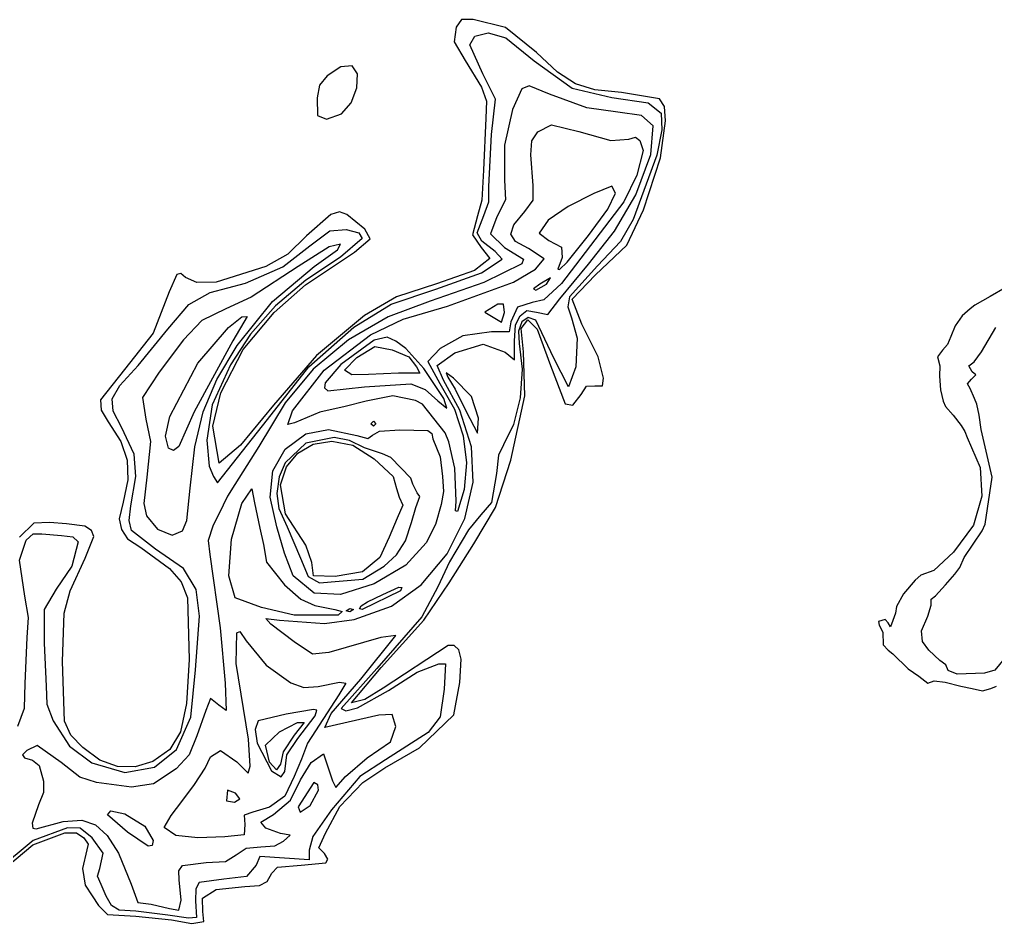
# Model space of a CAD drawing. Extents: x 7 to 148, y 2 to 114.
# Drawn here: x 65.19 to 98.59, y 53.68 to 84.61 of the extents above; entities that cross this region are included whole.
import ezdxf

# ---------------------------------------------------------------- set-up
doc = ezdxf.new("R2010")
doc.units = 0

msp = doc.modelspace()

# ---------------------------------------------------------------- linework, layer by layer
at = {"layer": 'Image'}
for p, q in [((80.31687, 84.612557), (80.136862, 84.358035)), ((80.715738, 84.614842), (80.31687, 84.612557)), ((81.820957, 84.339491), (80.715738, 84.614842)), ((80.136862, 84.358035), (80.059213, 83.856651)), ((82.876249, 83.481694), (81.820957, 84.339491)), ((80.059213, 83.856651), (80.43537, 83.215447)), ((80.602549, 83.751902), (80.772713, 84.04684)), ((80.772713, 84.04684), (81.222428, 84.158095)), ((81.222428, 84.158095), (81.834177, 83.985073)), ((81.834177, 83.985073), (82.80388, 83.19605)), ((81.042768, 82.751873), (80.602549, 83.751902)), ((80.43537, 83.215447), (80.997289, 82.299309)), ((82.80388, 83.19605), (84.099039, 82.261942)), ((83.603843, 82.811729), (82.876249, 83.481694)), ((76.187029, 82.998057), (75.717056, 82.688027)), ((76.578192, 83.028151), (76.187029, 82.998057)), ((76.757784, 82.755542), (76.578192, 83.028151)), ((75.717056, 82.688027), (75.45789, 82.374168)), ((76.730516, 82.278001), (76.757784, 82.755542)), ((81.482986, 81.892259), (81.042768, 82.751873)), ((84.21116, 82.41688), (83.603843, 82.811729)), ((75.45789, 82.374168), (75.372296, 81.931735)), ((76.534674, 81.765444), (76.730516, 82.278001)), ((80.997289, 82.299309), (81.171442, 81.815738)), ((82.385368, 82.248589), (82.064696, 81.539761)), ((82.62593, 82.346175), (82.385368, 82.248589)), ((83.330612, 82.059849), (82.62593, 82.346175)), ((84.099039, 82.261942), (85.456274, 81.946914)), ((84.878996, 82.21213), (84.21116, 82.41688)), ((85.788149, 82.112469), (84.878996, 82.21213)), ((75.372296, 81.931735), (75.382694, 81.32512)), ((81.33818, 80.675839), (81.482986, 81.892259)), ((84.599294, 81.590685), (83.330612, 82.059849)), ((85.456274, 81.946914), (86.705157, 81.763555)), ((87.089114, 81.906147), (85.788149, 82.112469)), ((87.262403, 81.636421), (87.089114, 81.906147)), ((76.208548, 81.387789), (76.534674, 81.765444)), ((81.171442, 81.815738), (81.152808, 81.240977)), ((82.064696, 81.539761), (81.78396, 80.316347)), ((85.660733, 81.449056), (84.599294, 81.590685)), ((86.705157, 81.763555), (87.150381, 81.405892)), ((87.291223, 81.143727), (87.262403, 81.636421)), ((75.382694, 81.32512), (75.698675, 81.201143)), ((75.698675, 81.201143), (76.208559, 81.387789)), ((76.208559, 81.387789), (76.208548, 81.387789)), ((81.152808, 81.240977), (81.062947, 79.459408)), ((86.472183, 81.326171), (85.660733, 81.449056)), ((86.872195, 80.972066), (86.472183, 81.326171)), ((87.150381, 81.405892), (87.17235, 80.840386)), ((82.925569, 80.766289), (83.398015, 81.011073)), ((83.398015, 81.011073), (84.331317, 80.781159)), ((86.798406, 79.99441), (86.872195, 80.972066)), ((87.17235, 80.840386), (87.001284, 79.977811)), ((87.123772, 79.886902), (87.291223, 81.143727)), ((81.247185, 78.905942), (81.33818, 80.675839)), ((82.719243, 80.464557), (82.925569, 80.766289)), ((84.331317, 80.781159), (85.431103, 80.479957)), ((85.431103, 80.479957), (86.037431, 80.524452)), ((86.037431, 80.524452), (86.273575, 80.587621)), ((86.273575, 80.587621), (86.413578, 80.4742)), ((81.78396, 80.316347), (81.782372, 79.116598)), ((82.692863, 79.983123), (82.719243, 80.464557)), ((86.413578, 80.4742), (86.529224, 80.129477)), ((82.763584, 78.936176), (82.692863, 79.983123)), ((87.001284, 79.977811), (86.188936, 77.772913)), ((86.276, 78.615684), (86.798406, 79.99441)), ((86.529224, 80.129477), (86.319222, 79.291387)), ((86.539067, 78.104743), (87.123772, 79.886902)), ((81.062947, 79.459408), (81.008957, 78.42794)), ((86.319222, 79.291387), (85.87449, 78.377583)), ((81.25475, 78.371724), (81.247185, 78.905942)), ((81.782372, 79.116598), (81.826319, 78.440856)), ((82.768989, 78.432944), (82.763584, 78.936176)), ((85.461576, 78.909067), (84.847744, 78.66632)), ((85.588766, 78.671366), (85.461576, 78.909067)), ((84.847744, 78.66632), (83.967508, 78.221821)), ((85.322726, 78.125267), (85.588766, 78.671366)), ((85.554056, 77.367971), (86.276, 78.615684)), ((81.008957, 78.42794), (80.864037, 77.893076)), ((81.078775, 77.913923), (81.25475, 78.371724)), ((81.826319, 78.440856), (81.519446, 77.859678)), ((82.484467, 78.047177), (82.768989, 78.432944)), ((83.967508, 78.221821), (83.275643, 77.748768)), ((85.87449, 78.377583), (83.733024, 75.585913)), ((75.841702, 77.948086), (75.01349, 77.208791)), ((76.139485, 78.033645), (75.841702, 77.948086)), ((76.393621, 77.947967), (76.139485, 78.033645)), ((77.003624, 77.443725), (76.393621, 77.947967)), ((80.864037, 77.893076), (80.696512, 77.248329)), ((80.856549, 77.317992), (81.078775, 77.913923)), ((81.519446, 77.859678), (81.304751, 77.278207)), ((82.109987, 77.587579), (82.484467, 78.047177)), ((84.66656, 77.218816), (85.322726, 78.125267)), ((85.971423, 76.890626), (86.539067, 78.104743)), ((82.000955, 77.269259), (82.109987, 77.587579)), ((83.275643, 77.748768), (82.973229, 77.307983)), ((86.188936, 77.772913), (85.759012, 77.015643)), ((75.01349, 77.208791), (74.373493, 76.584456)), ((75.128697, 76.865441), (75.804976, 77.386598)), ((75.804976, 77.386598), (76.372343, 77.42699)), ((76.372343, 77.42699), (76.806653, 77.310984)), ((76.806653, 77.310984), (76.919704, 77.121177)), ((77.192085, 77.106463), (77.003624, 77.443725)), ((80.696512, 77.248329), (80.983562, 76.817187)), ((81.016201, 77.028163), (80.856549, 77.317992)), ((81.304751, 77.278207), (81.787897, 76.816359)), ((82.163977, 77.023145), (82.000955, 77.269259)), ((82.973229, 77.307983), (83.302031, 77.049059)), ((83.931557, 76.316333), (84.66656, 77.218816)), ((84.661718, 76.242063), (85.554056, 77.367971)), ((84.66656, 77.218816), (84.66656, 77.218816)), ((74.200247, 76.147384), (75.128697, 76.865441)), ((75.783372, 76.833992), (74.725158, 76.163016)), ((76.17243, 76.932767), (75.783372, 76.833992)), ((76.074065, 76.733646), (76.17243, 76.932767)), ((76.919704, 77.121177), (76.175367, 76.488429)), ((76.648415, 76.65627), (77.192085, 77.106463)), ((80.983562, 76.817187), (81.279895, 76.433798)), ((81.470381, 76.679098), (81.016201, 77.028163)), ((82.605662, 76.780161), (82.163977, 77.023145)), ((83.302031, 77.049059), (83.741718, 76.82365)), ((83.741718, 76.82365), (83.761641, 76.468117)), ((84.899597, 75.877425), (85.971423, 76.890626)), ((85.759012, 77.015643), (84.969674, 76.190477)), ((74.373493, 76.584456), (73.624842, 76.15874)), ((74.975055, 75.530908), (76.648415, 76.65627)), ((76.175367, 76.488429), (74.983838, 75.696162)), ((75.276075, 76.166633), (76.074065, 76.733646)), ((81.703215, 76.410533), (81.470381, 76.679098)), ((81.787897, 76.816359), (82.433916, 76.417577)), ((83.142562, 76.425321), (82.605662, 76.780161)), ((73.624842, 76.15874), (71.925234, 75.632113)), ((74.725158, 76.163016), (73.115394, 75.11813)), ((73.84979, 74.969122), (75.276075, 76.166633)), ((81.279895, 76.433798), (80.755313, 76.029928)), ((81.001771, 75.943357), (81.703215, 76.410533)), ((82.378843, 76.251641), (81.084883, 75.621535)), ((82.433916, 76.417577), (82.378843, 76.251641)), ((82.852334, 76.070829), (83.142562, 76.425321)), ((83.761641, 76.468117), (83.610088, 76.072737)), ((83.674119, 76.063345), (83.931557, 76.316333)), ((83.67965, 75.056731), (84.661718, 76.242063)), ((84.969674, 76.190477), (84.01547, 75.127006)), ((70.572471, 75.888654), (70.316848, 75.297927)), ((70.712457, 75.922055), (70.572471, 75.888654)), ((70.871501, 75.790531), (70.712457, 75.922055)), ((72.922368, 75.589432), (74.200247, 76.147384)), ((79.441824, 75.392198), (81.001771, 75.943357)), ((80.755313, 76.029928), (79.459567, 75.570067)), ((82.093002, 75.628735), (82.852334, 76.070829)), ((83.610088, 76.072737), (83.674119, 76.063345)), ((84.106774, 75.049222), (84.899597, 75.877425)), ((71.262624, 75.618335), (70.871501, 75.790531)), ((71.925234, 75.632113), (71.262624, 75.618335)), ((71.715466, 75.268421), (72.922368, 75.589432)), ((73.907557, 74.593917), (74.975055, 75.530908)), ((74.983838, 75.696162), (73.953754, 74.812481)), ((79.459567, 75.570067), (78.089569, 75.129225)), ((81.084883, 75.621535), (79.2479, 74.976253)), ((79.835132, 74.808367), (82.093002, 75.628735)), ((82.991416, 75.564738), (82.777198, 75.395463)), ((82.854148, 75.353072), (83.227228, 75.564738)), ((83.364494, 75.776404), (82.991416, 75.564738)), ((83.733024, 75.585913), (83.13691, 75.027591)), ((83.227228, 75.564738), (83.364494, 75.776404)), ((83.227228, 75.564738), (83.227228, 75.564738)), ((70.316848, 75.297927), (69.766993, 73.878008)), ((70.983085, 74.867034), (71.715466, 75.268421)), ((77.908624, 74.873746), (79.441824, 75.392198)), ((82.777198, 75.395463), (82.854148, 75.353072)), ((98.915834, 75.437738), (98.405932, 75.141405)), ((70.265088, 74.020357), (70.983085, 74.867034)), ((73.115394, 75.11813), (72.255826, 74.720393)), ((72.635447, 73.459261), (73.84979, 74.969122)), ((76.63151, 74.092574), (77.908624, 74.873746)), ((78.089569, 75.129225), (76.992558, 74.489415)), ((79.2479, 74.976253), (77.804447, 74.445549)), ((81.555064, 74.877344), (81.110564, 74.600317)), ((81.755707, 74.878231), (81.555064, 74.877344)), ((81.787897, 74.592687), (81.755707, 74.878231)), ((82.737805, 74.929747), (82.234434, 74.774881)), ((83.13691, 75.027591), (82.737805, 74.929747)), ((83.269805, 74.521696), (83.67965, 75.056731)), ((84.01547, 75.127006), (83.952137, 74.784378)), ((84.429433, 74.186213), (84.106774, 75.049222)), ((97.882102, 74.845072), (97.72375, 74.711852)), ((98.405932, 75.141405), (97.882102, 74.845072)), ((72.255826, 74.720393), (71.433032, 74.318092)), ((72.84236, 73.325685), (73.907557, 74.593917)), ((73.953754, 74.812481), (73.092093, 73.844217)), ((76.992558, 74.489415), (75.352803, 73.122572)), ((78.322574, 74.364028), (79.835132, 74.808367)), ((81.110564, 74.600317), (81.682064, 74.254661)), ((81.682064, 74.254661), (81.787897, 74.592687)), ((81.787897, 74.592687), (81.787897, 74.592687)), ((82.234434, 74.774881), (82.002664, 74.270776)), ((82.327091, 74.476082), (82.549354, 74.662236)), ((82.549354, 74.662236), (82.885665, 74.601936)), ((82.885665, 74.601936), (83.269805, 74.521696)), ((83.952137, 74.784378), (84.0828, 74.40284)), ((97.72375, 74.711852), (97.444376, 74.477059)), ((71.433032, 74.318092), (70.796471, 73.653295)), ((72.346384, 74.074745), (72.796859, 74.443575)), ((72.982575, 74.450635), (72.484288, 73.625136)), ((72.796859, 74.443575), (72.982575, 74.450635)), ((77.804447, 74.445549), (76.442768, 73.652482)), ((77.203258, 73.827677), (78.322574, 74.364028)), ((82.002664, 74.270776), (81.945525, 73.932563)), ((82.126563, 73.606514), (82.162152, 74.171377)), ((82.162152, 74.171377), (82.327091, 74.476082)), ((82.378581, 74.267572), (82.261683, 73.950074)), ((82.359602, 74.047771), (82.585332, 74.337081)), ((82.591594, 74.416498), (82.378581, 74.267572)), ((82.585332, 74.337081), (82.902834, 74.015654)), ((82.853923, 74.330689), (82.591594, 74.416498)), ((83.480419, 73.024757), (82.853923, 74.330689)), ((84.0828, 74.40284), (84.267926, 73.707296)), ((84.992981, 73.071595), (84.429433, 74.186213)), ((97.444376, 74.477059), (97.21152, 74.131693)), ((69.766993, 73.878008), (68.77979, 72.640196)), ((69.253121, 72.770757), (70.265088, 74.020357)), ((71.291175, 72.855408), (72.346384, 74.074745)), ((73.092093, 73.844217), (72.405834, 72.7982)), ((75.085988, 72.732006), (76.63151, 74.092574)), ((75.614011, 72.620829), (77.203258, 73.827677)), ((81.337545, 73.92989), (80.360667, 73.79404)), ((81.945525, 73.932563), (81.337545, 73.92989)), ((82.261683, 73.950074), (82.2877, 73.530169)), ((82.432233, 73.24902), (82.359602, 74.047771)), ((82.902834, 74.015654), (83.362846, 72.77075)), ((97.21152, 74.131693), (97.063353, 73.767775)), ((98.111993, 73.248137), (98.596055, 74.079215)), ((70.796471, 73.653295), (69.966059, 72.546685)), ((72.484288, 73.625136), (71.168181, 71.186382)), ((76.442768, 73.652482), (75.241989, 72.65242)), ((77.329915, 73.642332), (76.183651, 72.808685)), ((77.7703, 73.743889), (77.329915, 73.642332)), ((78.067201, 73.611824), (77.7703, 73.743889)), ((78.407571, 73.360132), (78.067201, 73.611824)), ((80.360667, 73.79404), (79.581905, 73.35541)), ((80.089062, 73.215233), (81.055004, 73.502878)), ((81.055004, 73.502878), (81.810939, 73.230235)), ((82.126563, 72.970073), (82.126563, 73.606514)), ((82.2877, 73.530169), (82.390007, 72.645326)), ((84.267926, 73.707296), (84.222727, 72.728424)), ((96.943224, 73.494236), (96.773891, 73.296542)), ((97.063353, 73.767775), (96.943224, 73.494236)), ((71.946902, 72.298524), (72.635447, 73.459261)), ((72.074857, 71.839417), (72.84236, 73.325685)), ((76.72907, 73.044262), (77.351577, 73.421723)), ((77.351577, 73.421723), (77.944903, 73.317862)), ((77.944903, 73.317862), (78.508425, 73.069896)), ((79.030168, 72.671691), (78.407571, 73.360132)), ((79.581905, 73.35541), (79.163824, 72.911714)), ((79.478457, 72.78176), (80.089062, 73.215233)), ((81.810939, 73.230235), (82.126563, 72.970073)), ((82.478923, 71.742707), (82.432233, 73.24902)), ((96.773891, 73.296542), (96.606533, 73.068301)), ((97.862976, 72.897741), (98.111993, 73.248137)), ((70.339141, 71.035071), (71.291175, 72.855408)), ((75.352803, 73.122572), (73.884102, 71.416085)), ((76.306214, 72.620033), (76.72907, 73.044262)), ((78.508425, 73.069896), (78.77908, 72.734576)), ((79.163824, 72.911714), (79.579103, 72.162198)), ((83.981872, 72.051092), (83.480419, 73.024757)), ((85.174559, 72.34181), (84.992981, 73.071595)), ((96.606533, 73.068301), (96.688524, 72.762973)), ((97.676254, 72.765681), (97.862976, 72.897741)), ((68.77979, 72.640196), (67.964852, 71.602167)), ((68.628362, 72.092569), (69.253121, 72.770757)), ((69.966059, 72.546685), (69.395782, 71.685896)), ((72.405834, 72.7982), (71.781532, 71.426943)), ((73.67688, 70.933477), (75.085988, 72.732006)), ((75.241989, 72.65242), (74.281235, 71.500735)), ((74.53605, 71.222772), (75.614011, 72.620829)), ((76.183651, 72.808685), (75.652103, 72.183003)), ((76.559737, 72.451292), (76.306214, 72.620033)), ((78.159665, 72.516742), (77.131236, 72.467093)), ((78.891764, 72.516742), (78.159665, 72.516742)), ((78.77908, 72.734576), (78.891764, 72.516742)), ((79.705676, 71.643171), (79.030168, 72.671691)), ((79.694231, 72.270804), (79.478457, 72.78176)), ((80.045435, 72.346853), (79.79315, 72.523124)), ((79.79315, 72.523124), (79.843641, 72.379696)), ((82.390007, 72.645326), (82.317796, 71.666564)), ((83.362846, 72.77075), (83.862299, 71.468006)), ((84.222727, 72.728424), (83.981872, 72.051092)), ((96.688524, 72.762973), (96.673178, 72.41592)), ((97.796452, 72.555551), (97.676254, 72.765681)), ((97.918885, 72.456237), (97.796452, 72.555551)), ((71.47889, 71.188822), (71.946902, 72.298524)), ((75.652103, 72.183003), (75.623002, 72.011318)), ((77.131236, 72.467093), (76.559737, 72.451297)), ((76.559737, 72.451297), (76.559737, 72.451292)), ((76.99501, 72.046448), (78.586955, 72.147023)), ((78.586955, 72.147023), (79.06702, 71.954178)), ((79.579103, 72.162198), (80.072613, 71.280964)), ((80.254442, 71.243348), (79.694231, 72.270804)), ((79.843641, 72.379696), (80.096884, 71.966409)), ((80.654433, 71.718574), (80.045435, 72.346853)), ((85.136546, 72.075109), (85.174559, 72.34181)), ((96.673178, 72.41592), (96.7111, 71.943398)), ((97.627949, 72.150978), (97.772877, 72.308335)), ((97.727112, 71.988986), (97.627949, 72.150978)), ((97.772877, 72.308335), (97.918885, 72.456237)), ((68.356228, 71.632391), (68.628362, 72.092569)), ((71.806686, 70.696419), (72.074857, 71.839417)), ((75.623002, 72.011318), (75.74003, 71.910138)), ((75.74003, 71.910138), (76.99501, 72.046448)), ((79.06702, 71.954178), (79.5019, 71.567654)), ((80.096884, 71.966409), (80.474719, 71.20441)), ((84.407816, 71.787787), (84.598534, 72.068367)), ((84.598534, 72.068367), (84.877306, 72.077166)), ((84.877306, 72.077166), (85.136546, 72.075109)), ((96.7111, 71.943398), (96.801231, 71.553853)), ((97.874543, 71.642242), (97.727112, 71.988986)), ((67.964852, 71.602167), (67.979971, 71.248536)), ((68.389284, 71.216386), (68.356228, 71.632391)), ((69.395782, 71.685896), (69.510309, 70.93629)), ((74.281235, 71.500735), (73.374771, 70.007807)), ((77.055785, 71.55779), (76.334376, 71.373743)), ((77.970687, 71.733848), (77.055785, 71.55779)), ((78.741359, 71.584089), (77.970687, 71.733848)), ((78.97743, 71.45841), (78.741359, 71.584089)), ((79.5019, 71.567654), (79.809931, 71.314257)), ((79.809931, 71.314257), (79.705676, 71.643171)), ((79.705676, 71.643171), (79.705676, 71.643171)), ((80.896871, 70.971577), (80.654433, 71.718574)), ((82.004291, 69.53282), (82.478923, 71.742707)), ((82.317796, 71.666564), (82.095588, 70.751631)), ((84.124001, 71.419935), (84.407816, 71.787787)), ((96.801231, 71.553853), (96.875324, 71.373743)), ((97.95612, 71.45841), (97.874543, 71.642242)), ((67.979971, 71.248536), (68.228185, 70.847075)), ((68.680098, 70.670717), (68.389284, 71.216386)), ((71.168181, 71.186382), (70.644317, 70.006662)), ((71.186634, 69.994461), (71.47889, 71.188822)), ((71.781532, 71.426943), (71.597827, 70.223022)), ((73.884102, 71.416085), (72.750171, 70.049484)), ((74.367368, 70.758995), (74.53605, 71.222772)), ((75.47169, 71.182787), (74.605059, 70.810787)), ((76.334376, 71.373743), (75.47169, 71.182787)), ((79.7559, 70.474164), (78.97743, 71.45841)), ((80.072613, 71.280964), (80.377126, 70.370803)), ((80.65913, 69.987776), (80.254442, 71.243348)), ((80.474719, 71.20441), (80.8631, 70.458381)), ((83.862299, 71.468006), (84.124001, 71.419935)), ((96.875324, 71.373743), (97.139071, 71.074802)), ((98.030057, 71.077847), (97.95612, 71.45841)), ((68.228185, 70.847075), (68.655487, 70.177634)), ((69.510309, 70.93629), (69.669426, 70.175441)), ((70.186739, 70.357509), (70.339141, 71.035071)), ((71.963737, 68.764249), (73.67688, 70.933477)), ((74.605059, 70.810787), (74.367368, 70.758995)), ((77.215903, 70.781077), (77.300569, 70.865744)), ((77.300569, 70.865744), (77.385236, 70.781077)), ((80.8631, 70.458381), (80.896871, 70.971577)), ((80.896871, 70.971577), (80.896871, 70.971577)), ((97.139071, 71.074802), (97.408753, 70.727076)), ((98.103828, 70.591014), (98.030057, 71.077847)), ((69.111444, 69.743561), (68.680098, 70.670717)), ((72.021742, 69.433136), (71.806686, 70.696419)), ((74.992334, 70.442967), (75.763231, 70.587765)), ((75.763231, 70.587765), (76.737045, 70.379205)), ((77.300569, 70.696411), (77.215903, 70.781077)), ((77.215903, 70.781077), (77.215903, 70.781077)), ((77.263866, 70.393466), (77.512309, 70.528256)), ((77.385236, 70.781077), (77.300569, 70.696411)), ((77.512309, 70.528256), (78.208391, 70.578862)), ((78.208391, 70.578862), (79.157692, 70.554155)), ((79.157692, 70.554155), (79.302119, 70.453654)), ((79.877131, 70.164266), (79.7559, 70.474164)), ((82.095588, 70.751631), (81.747905, 70.058271)), ((97.408753, 70.727076), (97.53588, 70.523016)), ((97.53588, 70.523016), (97.618279, 70.316811)), ((98.476068, 68.960746), (98.103828, 70.591014)), ((68.655487, 70.177634), (68.874975, 69.538043)), ((69.669426, 70.175441), (69.544372, 68.960746)), ((70.290178, 69.951345), (70.186739, 70.357509)), ((71.597827, 70.223022), (71.679718, 69.334023)), ((74.276085, 69.914739), (74.992334, 70.442967)), ((75.956686, 70.317343), (74.98852, 70.115148)), ((75.235987, 70.081112), (75.874298, 70.188412)), ((75.874298, 70.188412), (76.591246, 70.053558)), ((76.480531, 70.213971), (75.956686, 70.317343)), ((77.000966, 69.958764), (76.480531, 70.213971)), ((76.737045, 70.379205), (77.106398, 70.276267)), ((77.106398, 70.276267), (77.263866, 70.393466)), ((79.302119, 70.453654), (79.332567, 70.26472)), ((79.332567, 70.26472), (79.461556, 69.96427)), ((80.092007, 69.257497), (79.877131, 70.164266)), ((80.377126, 70.370803), (80.488704, 69.449047)), ((97.618279, 70.316811), (98.070266, 69.285231)), ((70.464544, 69.864493), (70.290178, 69.951345)), ((70.290178, 69.951345), (70.290178, 69.951345)), ((70.644317, 70.006662), (70.464544, 69.864493)), ((71.025362, 68.579747), (71.186634, 69.994461)), ((72.750171, 70.049484), (72.021742, 69.433136)), ((73.374771, 70.007807), (72.557858, 68.705)), ((73.861288, 69.173651), (74.276085, 69.914739)), ((74.98852, 70.115148), (74.275979, 69.445318)), ((74.709424, 69.777489), (75.235987, 70.081112)), ((76.591246, 70.053558), (77.330232, 69.582966)), ((77.614799, 69.749455), (77.000966, 69.958764)), ((79.461556, 69.96427), (79.583934, 69.649429)), ((80.718173, 68.78439), (80.65913, 69.987776)), ((81.747905, 70.058271), (81.583962, 69.711731)), ((68.874975, 69.538043), (68.898409, 68.864741)), ((69.170603, 68.972687), (69.111444, 69.743561)), ((74.32672, 69.304952), (74.709424, 69.777489)), ((77.330232, 69.582966), (77.978211, 68.977296)), ((77.893235, 69.624331), (77.614799, 69.749455)), ((78.576595, 68.918413), (77.893235, 69.624331)), ((79.583934, 69.649429), (79.665806, 68.972534)), ((81.48201, 67.919475), (82.004291, 69.53282)), ((81.583962, 69.711731), (81.518038, 69.084606)), ((71.679718, 69.334023), (71.831009, 68.975915)), ((73.763573, 68.269873), (73.861288, 69.173651)), ((74.275979, 69.445318), (74.071665, 68.964145)), ((74.119988, 68.690911), (74.32672, 69.304952)), ((80.129848, 68.139404), (80.092007, 69.257497)), ((80.488704, 69.449047), (80.403411, 68.533024)), ((98.070266, 69.285231), (98.125148, 68.302083)), ((68.898409, 68.864741), (68.73755, 68.094168)), ((69.000968, 67.974156), (69.170603, 68.972687)), ((69.544372, 68.960746), (69.448296, 68.055797)), ((71.831009, 68.975915), (71.963737, 68.764249)), ((74.071665, 68.964145), (73.998573, 68.400989)), ((77.978211, 68.977296), (78.089281, 68.565139)), ((78.655234, 68.710954), (78.576595, 68.918413)), ((79.665806, 68.972534), (79.696366, 68.467257)), ((81.518038, 69.084606), (81.341065, 68.087265)), ((98.237951, 67.352082), (98.476068, 68.960746)), ((70.919353, 67.470374), (71.025362, 68.579747)), ((72.557858, 68.705), (72.305242, 68.306001)), ((72.795792, 68.051002), (73.138325, 68.5518)), ((73.138325, 68.5518), (73.236574, 68.075423)), ((74.288414, 67.697935), (74.119988, 68.690911)), ((78.089281, 68.565139), (78.179244, 68.275659)), ((78.800305, 68.422309), (78.655234, 68.710954)), ((79.696366, 68.467257), (79.617644, 68.020479)), ((80.403411, 68.533024), (80.173299, 67.779448)), ((80.428785, 67.537211), (80.718173, 68.78439)), ((72.305242, 68.306001), (72.153679, 68.000143)), ((73.998573, 67.253572), (73.763573, 68.269873)), ((73.998573, 68.400989), (74.064115, 67.88342)), ((78.179244, 68.275659), (78.309127, 67.991359)), ((78.747587, 67.918824), (78.893175, 68.289184)), ((78.893175, 68.289184), (78.800305, 68.422309)), ((80.113322, 67.798774), (80.129848, 68.13942)), ((80.129848, 68.13942), (80.129848, 68.139404)), ((98.125148, 68.302083), (97.83914, 67.317291)), ((68.73755, 68.094168), (68.604077, 67.528241)), ((68.943292, 67.471243), (69.000968, 67.974156)), ((69.448296, 68.055797), (69.53781, 67.629103)), ((72.153679, 68.000143), (71.802701, 67.278398)), ((72.444508, 66.828314), (72.795792, 68.051002)), ((73.236574, 68.075423), (73.412625, 67.211903)), ((74.064115, 67.88342), (74.350281, 67.253448)), ((78.309127, 67.991359), (78.110029, 67.5544)), ((78.607681, 67.402861), (78.747587, 67.918824)), ((79.617644, 68.020479), (79.425666, 67.340422)), ((80.734052, 66.674757), (81.48201, 67.919475)), ((81.341065, 68.087265), (80.982104, 67.666338)), ((68.604077, 67.528241), (68.677299, 67.162847)), ((69.025178, 67.127298), (68.943292, 67.471243)), ((69.53781, 67.629103), (69.913295, 67.174979)), ((70.762991, 67.119249), (70.919353, 67.470374)), ((74.986669, 66.627825), (74.288414, 67.697935)), ((78.110029, 67.5544), (77.844507, 66.90718)), ((79.823334, 66.334848), (80.428785, 67.537211)), ((80.173299, 67.779448), (80.113322, 67.798774)), ((80.982104, 67.666338), (80.559102, 67.158344)), ((65.679448, 67.380335), (65.186912, 66.897989)), ((66.217267, 67.404313), (65.679448, 67.380335)), ((66.795778, 67.360929), (66.217267, 67.404313)), ((67.420148, 67.279885), (66.795778, 67.360929)), ((67.649955, 67.134381), (67.420148, 67.279885)), ((67.729455, 66.927607), (67.649955, 67.134381)), ((68.677299, 67.162847), (68.882039, 66.848519)), ((69.913295, 67.174979), (70.412045, 66.9714)), ((71.802701, 67.278398), (71.650396, 66.784621)), ((73.412625, 67.211903), (73.535873, 66.656419)), ((74.252573, 66.355808), (73.998573, 67.253572)), ((74.350281, 67.253448), (74.809682, 66.182617)), ((78.400817, 66.780305), (78.607681, 67.402861)), ((79.425666, 67.340422), (79.102308, 66.711288)), ((80.559102, 67.158344), (79.90405, 66.058321)), ((97.83914, 67.317291), (97.149983, 66.392381)), ((98.138256, 67.118354), (98.237951, 67.352082)), ((65.193244, 66.112748), (65.418851, 66.802903)), ((65.418851, 66.802903), (65.657422, 67.016981)), ((65.657422, 67.016981), (65.948017, 67.014011)), ((65.948017, 67.014011), (66.627333, 66.961184)), ((66.627333, 66.961184), (67.019158, 66.915251)), ((67.019158, 66.915251), (67.201441, 66.745732)), ((67.44031, 66.178452), (67.729455, 66.927607)), ((68.882039, 66.848519), (69.343794, 66.547768)), ((69.848811, 66.495767), (69.025178, 67.127298)), ((70.412045, 66.9714), (70.763004, 67.119249)), ((70.763004, 67.119249), (70.762991, 67.119249)), ((72.354505, 65.574084), (72.444508, 66.828314)), ((77.844507, 66.90718), (77.520276, 66.210048)), ((97.51471, 66.203016), (98.138256, 67.118354)), ((67.201441, 66.745732), (66.978652, 65.912766)), ((69.343794, 66.547768), (70.32782, 65.828092)), ((70.799352, 65.834169), (69.848811, 66.495767)), ((71.650396, 66.784621), (71.700601, 66.304733)), ((73.535873, 66.656419), (73.638188, 66.042)), ((75.19579, 66.03516), (74.986669, 66.627825)), ((78.092497, 66.292297), (78.400817, 66.780305)), ((79.102308, 66.711288), (78.408742, 65.946016)), ((79.893176, 65.339981), (80.734052, 66.674757)), ((66.921193, 65.064029), (67.44031, 66.178452)), ((71.700601, 66.304733), (72.051576, 63.796078)), ((74.549595, 65.578023), (74.252573, 66.355808)), ((74.809682, 66.182617), (75.069302, 65.558086)), ((77.520276, 66.210048), (76.923308, 65.717006)), ((77.66716, 65.914094), (78.092497, 66.292297)), ((78.934189, 65.265906), (79.823334, 66.334848)), ((97.149983, 66.392381), (96.479752, 65.765759)), ((97.366544, 65.867689), (97.51471, 66.203016)), ((65.369228, 64.888774), (65.193244, 66.112748)), ((66.978652, 65.912766), (66.438953, 65.128042)), ((70.32782, 65.828092), (70.724405, 65.369434)), ((71.239685, 65.105787), (70.799352, 65.834169)), ((73.638188, 66.042), (74.263746, 65.266768)), ((75.250398, 65.58354), (75.19579, 66.03516)), ((76.936035, 65.466515), (77.66716, 65.914094)), ((78.408742, 65.946016), (77.327338, 65.309527)), ((79.90405, 66.058321), (79.501884, 65.198411)), ((97.195727, 65.632438), (97.366544, 65.867689)), ((72.568002, 64.826589), (72.354505, 65.574084)), ((75.268572, 64.991507), (74.549595, 65.578023)), ((75.069302, 65.558086), (75.457429, 65.334284)), ((75.991892, 65.560301), (75.250398, 65.58354)), ((75.250398, 65.58354), (75.250398, 65.58354)), ((75.457429, 65.334284), (76.936035, 65.466515)), ((76.923308, 65.717006), (75.991892, 65.560301)), ((76.936035, 65.466515), (76.936035, 65.466515)), ((96.03747, 65.605535), (95.83481, 65.432627)), ((96.479752, 65.765759), (96.03747, 65.605535)), ((96.878227, 65.275333), (97.195727, 65.632438)), ((66.438953, 65.128042), (66.02857, 64.429269)), ((70.724405, 65.369434), (70.939528, 64.829097)), ((74.263746, 65.266768), (74.818844, 64.785083)), ((77.327338, 65.309527), (76.174985, 64.943975)), ((77.62616, 64.939085), (78.168884, 65.190999)), ((77.921806, 64.54065), (78.934189, 65.265906)), ((78.168884, 65.190999), (78.278895, 65.179186)), ((78.278895, 65.179186), (78.231044, 65.065053)), ((79.501884, 65.198411), (78.958655, 64.173781)), ((79.024292, 64.056999), (79.893176, 65.339981)), ((95.83481, 65.432627), (95.442269, 64.968721)), ((96.53523, 64.896752), (96.878227, 65.275333)), ((65.499776, 64.157489), (65.369228, 64.888774)), ((66.722764, 64.29593), (66.921193, 65.064029)), ((70.939528, 64.829097), (70.994575, 62.712897)), ((71.34357, 64.199866), (71.239685, 65.105787)), ((73.471281, 64.496255), (72.568002, 64.826589)), ((76.174985, 64.943975), (75.268572, 64.991512)), ((75.268572, 64.991512), (75.268572, 64.991507)), ((78.231044, 65.065053), (76.918265, 64.431085)), ((77.097997, 64.685085), (77.62616, 64.939085)), ((95.442269, 64.968721), (95.203874, 64.527333)), ((96.38738, 64.78265), (96.53523, 64.896752)), ((74.591239, 64.233513), (73.471281, 64.496255)), ((74.818844, 64.785083), (75.301666, 64.564406)), ((75.301666, 64.564406), (75.975104, 64.431078)), ((76.369237, 64.379695), (76.496237, 64.461703)), ((76.496237, 64.461703), (76.623237, 64.428429)), ((76.646076, 64.084675), (77.921806, 64.54065)), ((76.819998, 64.455374), (76.877236, 64.558085)), ((76.877236, 64.558085), (77.097997, 64.685085)), ((76.877236, 64.558085), (76.877236, 64.558085)), ((95.203874, 64.527333), (95.168658, 64.306215)), ((96.273176, 64.199372), (96.384721, 64.580371)), ((96.384721, 64.580371), (96.38738, 64.78265)), ((65.454437, 63.463923), (65.499776, 64.157489)), ((66.02857, 64.429269), (66.03259, 63.270611)), ((66.661099, 62.653096), (66.722764, 64.29593)), ((71.214586, 62.356771), (71.34357, 64.199866)), ((74.591239, 64.2335), (74.591239, 64.233513)), ((76.093118, 64.230193), (74.591239, 64.2335)), ((75.975104, 64.431078), (76.230432, 64.355024)), ((76.230432, 64.355024), (76.093118, 64.230193)), ((76.496237, 64.346419), (76.369237, 64.379695)), ((76.369237, 64.379695), (76.369237, 64.379695)), ((76.623237, 64.428429), (76.496237, 64.346419)), ((76.918265, 64.431085), (76.819998, 64.455374)), ((78.958655, 64.173781), (77.42006, 62.402813)), ((95.168658, 64.306215), (95.08055, 64.045091)), ((96.058795, 63.700632), (96.273176, 64.199372)), ((72.051576, 63.796078), (72.229307, 61.903572)), ((73.786907, 63.925483), (73.617574, 64.117414)), ((73.617574, 64.117414), (74.08324, 64.065334)), ((74.588956, 63.315604), (73.786907, 63.925483)), ((74.08324, 64.065334), (75.624224, 63.948037)), ((75.624224, 63.948037), (76.646076, 64.084675)), ((77.561908, 62.443334), (79.024292, 64.056999)), ((94.814725, 64.085968), (94.586618, 64.018238)), ((94.586618, 64.018238), (94.611198, 63.893881)), ((94.611198, 63.893881), (94.732128, 63.649266)), ((94.911216, 63.965419), (94.814725, 64.085968)), ((94.995883, 63.83842), (94.911216, 63.965419)), ((95.08055, 64.045091), (94.995883, 63.83842)), ((65.384275, 61.890607), (65.454437, 63.463923)), ((72.606923, 62.579401), (72.622035, 63.626997)), ((72.622035, 63.626997), (72.731776, 63.668722)), ((72.731776, 63.668722), (72.942001, 63.360104)), ((77.554569, 63.474517), (75.774288, 62.952609)), ((76.866844, 62.042152), (78.062568, 63.53652)), ((78.062568, 63.53652), (77.554569, 63.474517)), ((94.732128, 63.649266), (94.747007, 63.212696)), ((96.087968, 63.33042), (96.058795, 63.700632)), ((66.03259, 63.270611), (66.106065, 61.806438)), ((72.942001, 63.360104), (73.630678, 62.526906)), ((75.221675, 62.897655), (74.588956, 63.315604)), ((79.859148, 63.191517), (77.639236, 61.732805)), ((80.069172, 63.196657), (79.859148, 63.191517)), ((80.218994, 63.049901), (80.069172, 63.196657)), ((94.747007, 63.212696), (94.911214, 63.034087)), ((96.303325, 63.032722), (96.087968, 63.33042)), ((75.774288, 62.952609), (75.221675, 62.897655)), ((80.309233, 62.722547), (80.218994, 63.049901)), ((94.911214, 63.034087), (95.080547, 62.905743)), ((95.080547, 62.905743), (95.598254, 62.396736)), ((96.679221, 62.684719), (96.303325, 63.032722)), ((99.046534, 62.933089), (98.561755, 62.348465)), ((66.730876, 60.606242), (66.661099, 62.653096)), ((70.994575, 62.712897), (70.898887, 61.211284)), ((73.024583, 59.986091), (72.606923, 62.579401)), ((73.630678, 62.526906), (74.478363, 61.920508)), ((78.796962, 62.278646), (79.539521, 62.568437)), ((79.539521, 62.568437), (79.77255, 62.568437)), ((79.77255, 62.568437), (79.720427, 61.704687)), ((80.257271, 61.927104), (80.309233, 62.722547)), ((96.890784, 62.530319), (96.679221, 62.684719)), ((96.966068, 62.337149), (96.890784, 62.530319)), ((71.051127, 60.748106), (71.214586, 62.356771)), ((77.42006, 62.402813), (76.199888, 61.042939)), ((76.551426, 61.232229), (77.561908, 62.443334)), ((77.812156, 61.652855), (78.796962, 62.278646)), ((95.598254, 62.396736), (95.962489, 62.142736)), ((95.962489, 62.142736), (96.273022, 61.906928)), ((97.281877, 62.211671), (96.966068, 62.337149)), ((98.213199, 62.252871), (97.281867, 62.211671)), ((97.281867, 62.211671), (97.281877, 62.211671)), ((98.561755, 62.348465), (98.213199, 62.252871)), ((65.363082, 61.046342), (65.384275, 61.890607)), ((66.106065, 61.806438), (66.130346, 61.184983)), ((72.229307, 61.903572), (72.261142, 60.97224)), ((74.478363, 61.920508), (74.925083, 61.762548)), ((74.925083, 61.762548), (75.409695, 61.79591)), ((75.409695, 61.79591), (76.136404, 61.93507)), ((75.858454, 60.867759), (76.866844, 62.042152)), ((76.356827, 61.901023), (76.11709, 61.501511)), ((76.136404, 61.93507), (76.356827, 61.901023)), ((80.052135, 60.824568), (80.257271, 61.927104)), ((96.273022, 61.906928), (96.495783, 61.985529)), ((96.495783, 61.985529), (96.864392, 61.943196)), ((96.864392, 61.943196), (97.400718, 61.805126)), ((97.400718, 61.805126), (97.789877, 61.721756)), ((98.424876, 61.721756), (98.627023, 61.806422)), ((76.11709, 61.501511), (75.045764, 59.848275)), ((76.756425, 61.059443), (77.812156, 61.652855)), ((77.639236, 61.732805), (77.005543, 61.34207)), ((79.720427, 61.704687), (79.580404, 60.754291)), ((97.789877, 61.721756), (98.144898, 61.641007)), ((98.144898, 61.641007), (98.424876, 61.721756)), ((98.424876, 61.721756), (98.424876, 61.721756)), ((66.130346, 61.184983), (66.344923, 60.617095)), ((70.898887, 61.211284), (70.698274, 60.239962)), ((71.731179, 61.383081), (71.561962, 60.971395)), ((72.005766, 61.150248), (71.731179, 61.383081)), ((72.261142, 60.97224), (72.005766, 61.150248)), ((77.005543, 61.34207), (76.551426, 61.232229)), ((65.126735, 60.434792), (65.363082, 61.046342)), ((71.561962, 60.971395), (71.261023, 60.103563)), ((74.31398, 60.843475), (73.354314, 60.613407)), ((75.247405, 61.001521), (74.31398, 60.843475)), ((75.367276, 60.97967), (75.247405, 61.001521)), ((75.30414, 60.783746), (75.367276, 60.97967)), ((75.638462, 60.392311), (75.858454, 60.867759)), ((77.484772, 60.808047), (75.638462, 60.392311)), ((76.199888, 61.042939), (76.358206, 60.957306)), ((76.358206, 60.957306), (76.756425, 61.059443)), ((77.946367, 60.829806), (77.484772, 60.808047)), ((78.062568, 60.419608), (77.946367, 60.829806)), ((78.877481, 59.69631), (80.052135, 60.824568)), ((66.344923, 60.617095), (66.894973, 59.751266)), ((66.94609, 60.128491), (66.730876, 60.606242)), ((70.556965, 59.635235), (71.051127, 60.748106)), ((73.354314, 60.613407), (73.257351, 60.32037)), ((74.08324, 60.245658), (74.702834, 60.556898)), ((74.929906, 60.559551), (74.591007, 60.123166)), ((74.702834, 60.556898), (74.929906, 60.559551)), ((74.709317, 60.016926), (75.30414, 60.783746)), ((79.580404, 60.754291), (79.172788, 60.216778)), ((67.355016, 59.701969), (66.94609, 60.128491)), ((70.698274, 60.239962), (70.333826, 59.634554)), ((73.257351, 60.32037), (73.324825, 59.848137)), ((73.602602, 59.780744), (74.08324, 60.245658)), ((74.591007, 60.123166), (74.210007, 59.555411)), ((79.172788, 60.216778), (77.717465, 59.287539)), ((77.882314, 59.899648), (78.062568, 60.419608)), ((71.261023, 60.103563), (70.996485, 59.454859)), ((73.084262, 59.064839), (73.024583, 59.986091)), ((73.324825, 59.848137), (73.809791, 58.903928)), ((74.343247, 59.458715), (74.709317, 60.016926)), ((75.045764, 59.848275), (74.844414, 59.308759)), ((77.088159, 59.350669), (77.882314, 59.899648)), ((65.435464, 59.606803), (65.29441, 59.454042)), ((65.29441, 59.454042), (65.362584, 59.3541)), ((65.794759, 59.774417), (65.435464, 59.606803)), ((66.612599, 59.194223), (65.794759, 59.774417)), ((66.894973, 59.751266), (67.662115, 59.181383)), ((67.941936, 59.275785), (67.355016, 59.701969)), ((70.333826, 59.634554), (69.746635, 59.230683)), ((69.811725, 59.036839), (70.556965, 59.635235)), ((70.996485, 59.454859), (70.54878, 58.978287)), ((71.728947, 59.388409), (72.064072, 59.605092)), ((72.064072, 59.605092), (72.626031, 59.213006)), ((73.741462, 59.202925), (73.602602, 59.780744)), ((74.210007, 59.555411), (74.123959, 59.139425)), ((74.273973, 58.88867), (74.343247, 59.458715)), ((75.172783, 59.187396), (75.589387, 59.489125)), ((75.589387, 59.489125), (75.901333, 58.567926)), ((77.694428, 59.012434), (78.877481, 59.69631)), ((65.362584, 59.3541), (65.634771, 59.267714)), ((65.634771, 59.267714), (65.867598, 59.089551)), ((67.253056, 58.690869), (66.612599, 59.194223)), ((67.662115, 59.181383), (68.790888, 58.845375)), ((68.541893, 59.05405), (67.941936, 59.275785)), ((69.746635, 59.230683), (69.146315, 59.038453)), ((71.543243, 58.997381), (71.728947, 59.388409)), ((72.626031, 59.213006), (73.018116, 58.82092)), ((73.986805, 58.940274), (73.741462, 59.202925)), ((73.741462, 59.202925), (73.741462, 59.202925)), ((74.123959, 59.139425), (73.986805, 58.940274)), ((74.844414, 59.308759), (74.591253, 58.716093)), ((74.803946, 58.593829), (75.172783, 59.187396)), ((76.344552, 58.711169), (77.088159, 59.350669)), ((77.717465, 59.287539), (76.834602, 58.707038)), ((65.867598, 59.089551), (66.009696, 58.554157)), ((69.146315, 59.038453), (68.541893, 59.05405)), ((68.790888, 58.845375), (69.811725, 59.036839)), ((70.54878, 58.978287), (69.777832, 58.465329)), ((71.17311, 58.437299), (71.543243, 58.997381)), ((73.018116, 58.82092), (73.084262, 59.064839)), ((73.809791, 58.903928), (74.148376, 58.701869)), ((74.148376, 58.701869), (74.273973, 58.888662)), ((74.273973, 58.888662), (74.273973, 58.88867)), ((76.937678, 58.508847), (77.694428, 59.012434)), ((66.009696, 58.554157), (66.008699, 58.164967)), ((67.819634, 58.503505), (67.253056, 58.690869)), ((69.026311, 58.353236), (67.819634, 58.503505)), ((69.777832, 58.465329), (69.026311, 58.353236)), ((74.591253, 58.716093), (74.268169, 58.04226)), ((74.459111, 57.903884), (74.803946, 58.593829)), ((75.264637, 58.504426), (74.724901, 57.678927)), ((75.401308, 58.429824), (75.264637, 58.504426)), ((76.834602, 58.707038), (75.868003, 57.568374)), ((75.901333, 58.567926), (76.011016, 58.338395)), ((76.011016, 58.338395), (76.344552, 58.711169)), ((76.148514, 57.690318), (76.937678, 58.508847)), ((66.008699, 58.164967), (65.839212, 57.74797)), ((70.745959, 57.854208), (71.17311, 58.437299)), ((72.310806, 58.250427), (72.277019, 57.88354)), ((72.584262, 58.147033), (72.310806, 58.250427)), ((72.728575, 57.951114), (72.584262, 58.147033)), ((75.140791, 57.721261), (75.420815, 58.240223)), ((75.420815, 58.240223), (75.401308, 58.429824)), ((70.384751, 57.374196), (70.745959, 57.854208)), ((72.277019, 57.88354), (72.543696, 57.829409)), ((72.543696, 57.829409), (72.728575, 57.951114)), ((72.728575, 57.951114), (72.728575, 57.951114)), ((74.268169, 58.04226), (73.749429, 57.667918)), ((73.881644, 57.408637), (74.459111, 57.903884)), ((65.839212, 57.74797), (65.617892, 57.118525)), ((68.202129, 57.398559), (68.312993, 57.539114)), ((68.312993, 57.539114), (68.799258, 57.438662)), ((73.178559, 57.487131), (72.872687, 57.385508)), ((73.749429, 57.667918), (73.178559, 57.487131)), ((74.724901, 57.678927), (74.797972, 57.488201)), ((74.797972, 57.488201), (75.140791, 57.721261)), ((75.140791, 57.721261), (75.140791, 57.721261)), ((75.868003, 57.568374), (75.231799, 56.657496)), ((75.659993, 56.776022), (76.148514, 57.690318)), ((65.617892, 57.118525), (65.643851, 56.95029)), ((65.76475, 56.922516), (66.678879, 57.168041)), ((66.678879, 57.168041), (67.320734, 57.21812)), ((67.320734, 57.21812), (67.789891, 57.063371)), ((68.890375, 56.805295), (68.202129, 57.398559)), ((68.799258, 57.438662), (69.475999, 57.017377)), ((70.140976, 56.968424), (70.384751, 57.374196)), ((72.872687, 57.385508), (72.897921, 57.065095)), ((73.44601, 57.146155), (73.881644, 57.408637)), ((73.614924, 56.939775), (73.44601, 57.146155)), ((65.643851, 56.95029), (65.76475, 56.922516)), ((65.644363, 56.369371), (66.735842, 56.783369)), ((66.826562, 56.954229), (65.657503, 56.517613)), ((66.735842, 56.783369), (67.143553, 56.785464)), ((67.26751, 56.943519), (66.826562, 56.954229)), ((67.143553, 56.785464), (67.387877, 56.608491)), ((67.672873, 56.612568), (67.26751, 56.943519)), ((67.789891, 57.063371), (68.18592, 56.694414)), ((69.591642, 56.330547), (68.890375, 56.805295)), ((68.890375, 56.805295), (68.890375, 56.805295)), ((69.475999, 57.017377), (69.765245, 56.525933)), ((70.54226, 56.695417), (70.140976, 56.968424)), ((72.897921, 57.065095), (72.882612, 56.7172)), ((74.119787, 56.762719), (73.614924, 56.939775)), ((65.657503, 56.517613), (64.264763, 55.371761)), ((67.387877, 56.608491), (67.537663, 56.393786)), ((68.050897, 56.0905), (67.672873, 56.612568)), ((68.18592, 56.694414), (68.580647, 56.085955)), ((69.765245, 56.525933), (69.727484, 56.349875)), ((70.542273, 56.695417), (70.54226, 56.695417)), ((71.289257, 56.609009), (70.542273, 56.695417)), ((72.220589, 56.647583), (71.289257, 56.609009)), ((72.882612, 56.7172), (72.220589, 56.647583)), ((73.929897, 56.341079), (74.220897, 56.502454)), ((74.452667, 56.701814), (74.119787, 56.762719)), ((74.220897, 56.502454), (74.452667, 56.701814)), ((75.231799, 56.657496), (75.099223, 56.197225)), ((75.434532, 56.275275), (75.659993, 56.776022)), ((64.316645, 55.259059), (65.644363, 56.369371)), ((67.49851, 56.197577), (67.341523, 55.569921)), ((67.537663, 56.393786), (67.49851, 56.197577)), ((69.727484, 56.349875), (69.591642, 56.330547)), ((72.600604, 56.036885), (72.942819, 56.25972)), ((72.942819, 56.25972), (73.446465, 56.303096)), ((73.446465, 56.303096), (73.929897, 56.341079)), ((75.099223, 56.197225), (75.099223, 55.855572)), ((75.621364, 56.076401), (75.434532, 56.275275)), ((67.942067, 55.560829), (68.050897, 56.0905)), ((68.580647, 56.085955), (69.005241, 55.033089)), ((71.578801, 55.77398), (72.238664, 55.808788)), ((72.238664, 55.808788), (72.600604, 56.036885)), ((73.411249, 55.97183), (73.288737, 55.678619)), ((74.255235, 55.913701), (73.411249, 55.97183)), ((75.099223, 55.855572), (74.255235, 55.913701)), ((75.746078, 55.885724), (75.621364, 56.076401)), ((75.672269, 55.76361), (75.746078, 55.885724)), ((67.341523, 55.569921), (67.431576, 54.990047)), ((67.858091, 55.297261), (67.942067, 55.560829)), ((70.64403, 55.487145), (70.763086, 55.670636)), ((70.649185, 55.171495), (70.64403, 55.487145)), ((70.763086, 55.670636), (71.578801, 55.77398)), ((73.288737, 55.678619), (72.955869, 55.291925)), ((73.82924, 55.409109), (74.022399, 55.6154)), ((74.022399, 55.6154), (74.82639, 55.672938)), ((74.82639, 55.672938), (75.672269, 55.76361)), ((67.984086, 55.018654), (67.858091, 55.297261)), ((70.716408, 54.484881), (70.649185, 55.171495)), ((72.178242, 55.20243), (71.336371, 55.088743)), ((72.955869, 55.291925), (72.178242, 55.20243)), ((73.407595, 54.981726), (73.659907, 55.117772)), ((73.659907, 55.117772), (73.82924, 55.409109)), ((67.431576, 54.990047), (67.677402, 54.63364)), ((68.156263, 54.61522), (67.984086, 55.018654)), ((69.005241, 55.033089), (69.236577, 54.39809)), ((71.221895, 54.864098), (71.217523, 54.454221)), ((71.336371, 55.088743), (71.221895, 54.864098)), ((71.453081, 54.552988), (71.914899, 54.840898)), ((71.914899, 54.840898), (72.899123, 54.948439)), ((72.899123, 54.948439), (73.407595, 54.981726)), ((67.677402, 54.63364), (67.89331, 54.300335)), ((68.340672, 54.297721), (68.156263, 54.61522)), ((70.639063, 54.139343), (70.716408, 54.484873)), ((70.716408, 54.484873), (70.716408, 54.484881)), ((71.217523, 54.454221), (71.24691, 53.890099)), ((71.460384, 54.095439), (71.453081, 54.552988)), ((67.89331, 54.300335), (68.201172, 53.994623)), ((68.604163, 54.135356), (68.340672, 54.297721)), ((69.171971, 54.101762), (68.604163, 54.135356)), ((69.236577, 54.39809), (69.697232, 54.347385)), ((69.697232, 54.347385), (70.321396, 54.200658)), ((70.321396, 54.200658), (70.639063, 54.139343)), ((68.201172, 53.994623), (69.172572, 53.932681)), ((70.263487, 53.969818), (69.171971, 54.101762)), ((69.172572, 53.932681), (70.392527, 53.804525)), ((70.977353, 53.863984), (70.263487, 53.969818)), ((70.392527, 53.804525), (71.088481, 53.683201)), ((71.24691, 53.890099), (70.977353, 53.863984)), ((71.493451, 53.751052), (71.460384, 54.095439)), ((71.088481, 53.683201), (71.493451, 53.751052))]:
    msp.add_line(p, q, dxfattribs=at)

doc.saveas('drawing.dxf')
